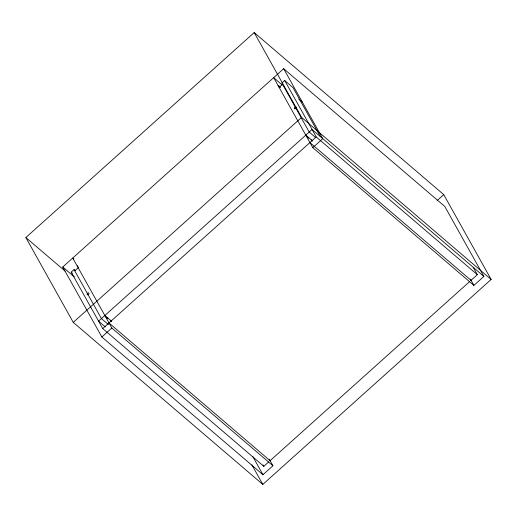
<?xml version="1.0" encoding="UTF-8"?>
<svg xmlns="http://www.w3.org/2000/svg" width="517" height="517" viewBox="0 0 517 517"><rect width="100%" height="100%" fill="white"/><g stroke="black" fill="none" stroke-linecap="round" stroke-linejoin="round"><path stroke-width="0.78" d="M25.85 237.542L254.196 32.571L443.741 194.625L491.15 279.458L262.804 484.429L73.259 322.375L25.85 237.542L65.11 271.108M269.389 459.393L272.95 465.765L262.959 474.735L101.849 336.987L62.731 267.005L283.659 68.696L444.769 206.438L483.886 276.427L473.895 285.397L312.785 147.649L273.667 77.66L282.243 84.995M268.62 462.004L263.825 466.315L102.715 328.566L71.184 272.155L74.041 269.59L75.224 270.604M320.359 136.591L292.984 87.599L284.693 80.51L281.836 83.069L309.218 132.061L315.732 137.632M74.752 270.863L78.177 267.793M279.122 87.418L282.547 84.342M73.259 322.375L301.611 117.404L254.196 32.571M102.715 328.566L316.217 136.921L284.693 80.51M101.849 336.987L111.84 328.024L72.723 258.035L73.95 259.082M312.785 147.649L322.776 138.685L283.659 68.696M437.13 200.557L443.741 194.625M269.822 460.931L469.533 281.668M470.728 280.589L477.327 274.669L473.178 267.244M298.787 99.135L302.458 102.276M280.136 87.58L278.359 86.061A2.339 0.407 48.1 0 1 278.585 85.635A2.339 0.407 48.1 0 1 280.285 87.237M301.611 117.404L491.15 279.458M483.886 276.427L312.068 129.502L98.566 321.147L105.306 326.906M316.217 136.921L477.327 274.669M312.526 140.895L305.793 135.137A2.339 0.407 48.1 0 0 307.925 137.625A2.339 0.407 48.1 0 0 308.636 137.567M309.987 142.647L471.097 280.388M78.603 267.444L77.414 266.436A2.339 0.407 48.1 0 1 77.33 265.887M71.184 272.155L72.367 273.17M62.731 267.005L74.37 276.95M111.582 321.27L104.848 315.506A2.339 0.407 48.1 0 0 106.98 317.994A2.339 0.407 48.1 0 0 107.685 317.942M109.042 323.015L270.152 460.763M108.525 324.663L101.422 318.582L74.041 269.59M111.84 328.024L272.95 465.765M470.373 279.096L473.895 285.397M263.069 464.964L263.825 466.315M252.787 456.537L262.959 474.735M251.831 464.796L262.804 484.429M312.158 141.051A2.339 0.407 48.1 0 1 311.24 139.797M111.213 321.425A2.339 0.407 48.1 0 1 110.295 320.165M77.511 265.938A2.339 0.407 48.1 0 1 77.783 266.106M87.896 294.768A1.17 0.698 -49.5 0 0 88.872 293.061A1.17 0.698 -49.5 0 0 87.276 293.662A1.17 0.698 -49.5 0 0 87.896 294.768M295.117 108.757A1.17 0.698 -49.5 0 0 296.099 107.051A1.17 0.698 -49.5 0 0 294.503 107.659A1.17 0.698 -49.5 0 0 295.117 108.757"/></g></svg>
